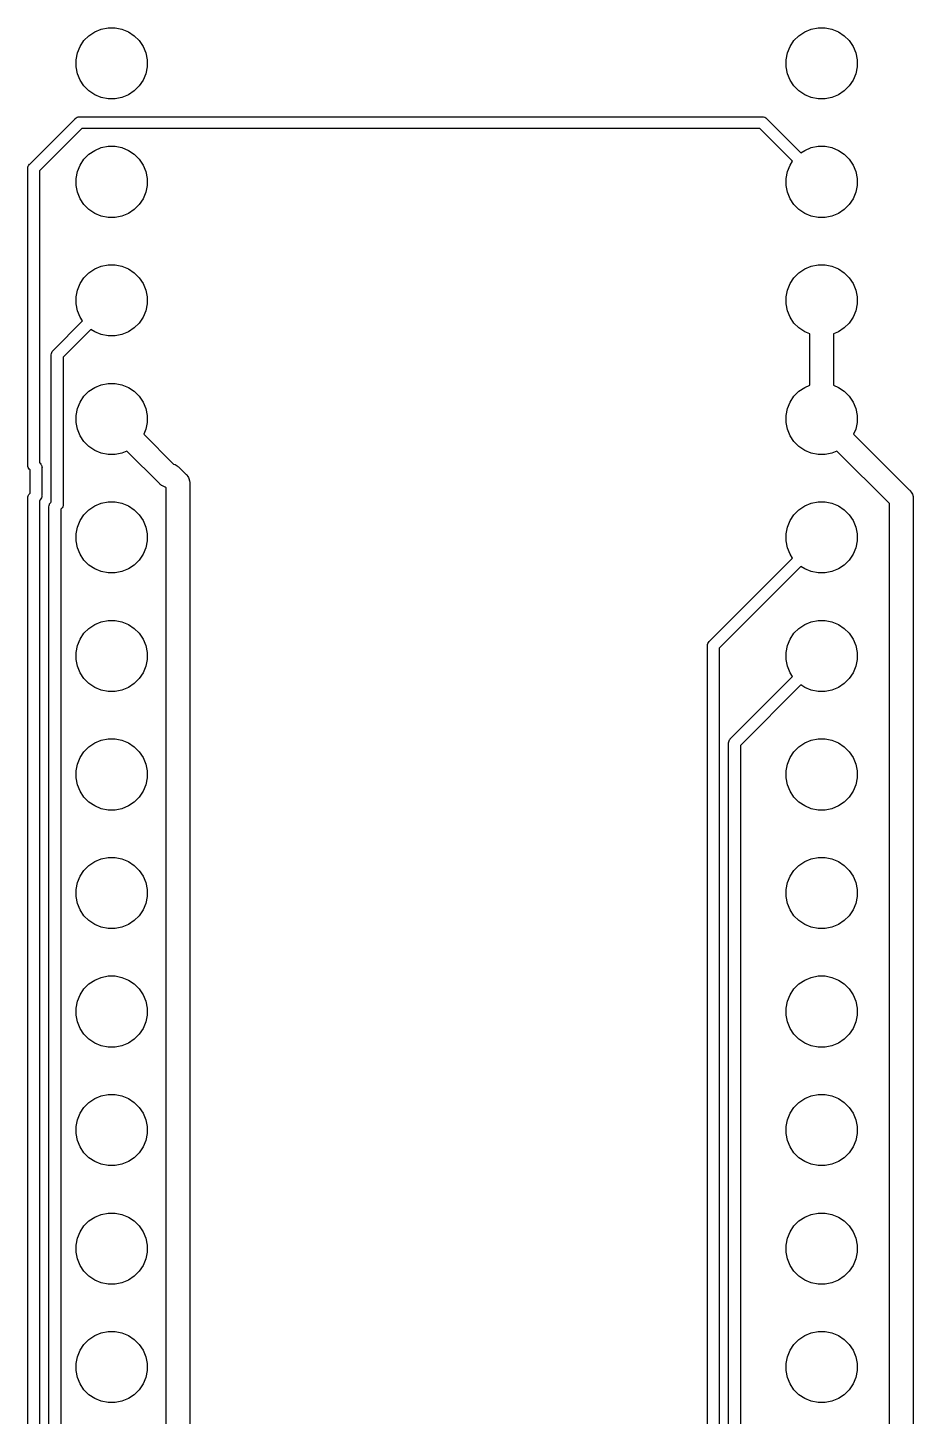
# Model space of a CAD drawing. Extents: x 0.5 to 11.1, y -4 to -0.9.
# Drawn here: x 4.937 to 5.685, y -2.399 to -1.228 of the extents above; entities that cross this region are included whole.
import ezdxf

# ---------------------------------------------------------------- set-up
doc = ezdxf.new("R2010")
doc.units = 0
doc.header["$MEASUREMENT"] = 0
doc.layers.add('BLACK', color=7, linetype='CONTINUOUS')

msp = doc.modelspace()

# ---------------------------------------------------------------- linework, layer by layer
at = {"layer": 'BLACK', "linetype": 'CONTINUOUS'}
for p, q in [((4.99382, -1.23097), (4.99928, -1.22871)), ((4.99928, -1.22871), (5.00507, -1.22756)), ((5.00507, -1.22756), (5.01098, -1.22756)), ((5.01098, -1.22756), (5.01678, -1.22871)), ((5.01678, -1.22871), (5.02224, -1.23097)), ((5.59303, -1.23097), (5.59849, -1.22871)), ((5.59849, -1.22871), (5.60429, -1.22756)), ((5.60429, -1.22756), (5.61019, -1.22756)), ((5.61019, -1.22756), (5.61599, -1.22871)), ((5.61599, -1.22871), (5.62145, -1.23097)), ((4.98144, -1.24335), (4.98473, -1.23844)), ((4.98473, -1.23844), (4.9889, -1.23426)), ((4.9889, -1.23426), (4.99382, -1.23097)), ((5.02224, -1.23097), (5.02715, -1.23426)), ((5.02715, -1.23426), (5.03133, -1.23844)), ((5.03133, -1.23844), (5.03461, -1.24335)), ((5.58065, -1.24335), (5.58394, -1.23844)), ((5.58394, -1.23844), (5.58812, -1.23426)), ((5.58812, -1.23426), (5.59303, -1.23097)), ((5.62145, -1.23097), (5.62636, -1.23426)), ((5.62636, -1.23426), (5.63054, -1.23844)), ((5.63054, -1.23844), (5.63383, -1.24335)), ((4.97803, -1.2546), (4.97918, -1.24881)), ((4.97918, -1.24881), (4.98144, -1.24335)), ((5.03461, -1.24335), (5.03687, -1.24881)), ((5.03687, -1.24881), (5.03803, -1.2546)), ((5.57724, -1.2546), (5.57839, -1.24881)), ((5.57839, -1.24881), (5.58065, -1.24335)), ((5.63383, -1.24335), (5.63609, -1.24881)), ((5.63609, -1.24881), (5.63724, -1.2546)), ((4.97803, -1.26051), (4.97803, -1.2546)), ((4.97918, -1.26631), (4.97803, -1.26051)), ((5.03803, -1.26051), (5.03687, -1.26631)), ((5.03803, -1.2546), (5.03803, -1.26051)), ((5.57724, -1.26051), (5.57724, -1.2546)), ((5.57839, -1.26631), (5.57724, -1.26051)), ((5.63724, -1.26051), (5.63609, -1.26631)), ((5.63724, -1.2546), (5.63724, -1.26051)), ((4.98144, -1.27177), (4.97918, -1.26631)), ((4.98473, -1.27668), (4.98144, -1.27177)), ((4.9889, -1.28086), (4.98473, -1.27668)), ((5.03133, -1.27668), (5.02715, -1.28086)), ((5.03461, -1.27177), (5.03133, -1.27668)), ((5.03687, -1.26631), (5.03461, -1.27177)), ((5.58065, -1.27177), (5.57839, -1.26631)), ((5.58394, -1.27668), (5.58065, -1.27177)), ((5.58812, -1.28086), (5.58394, -1.27668)), ((5.63054, -1.27668), (5.62636, -1.28086)), ((5.63383, -1.27177), (5.63054, -1.27668)), ((5.63609, -1.26631), (5.63383, -1.27177)), ((4.99382, -1.28414), (4.9889, -1.28086)), ((4.99928, -1.28641), (4.99382, -1.28414)), ((5.00507, -1.28756), (4.99928, -1.28641)), ((5.01098, -1.28756), (5.00507, -1.28756)), ((5.01678, -1.28641), (5.01098, -1.28756)), ((5.02224, -1.28414), (5.01678, -1.28641)), ((5.02715, -1.28086), (5.02224, -1.28414)), ((5.59303, -1.28414), (5.58812, -1.28086)), ((5.59849, -1.28641), (5.59303, -1.28414)), ((5.60429, -1.28756), (5.59849, -1.28641)), ((5.61019, -1.28756), (5.60429, -1.28756)), ((5.61599, -1.28641), (5.61019, -1.28756)), ((5.62145, -1.28414), (5.61599, -1.28641)), ((5.62636, -1.28086), (5.62145, -1.28414)), ((4.93894, -1.34251), (4.97718, -1.30428)), ((4.97718, -1.30428), (4.97733, -1.30409)), ((4.97733, -1.30409), (4.97809, -1.30346)), ((4.97809, -1.30346), (4.97896, -1.303)), ((4.97896, -1.303), (4.97991, -1.30271)), ((4.97991, -1.30271), (4.98064, -1.30264)), ((4.98064, -1.30264), (4.98089, -1.30261)), ((4.98064, -1.30264), (4.98064, -1.30264)), ((4.98089, -1.30261), (4.98113, -1.30264)), ((4.98113, -1.30264), (5.55707, -1.30264)), ((5.55707, -1.30264), (5.55732, -1.30261)), ((5.55732, -1.30261), (5.55756, -1.30264)), ((5.55756, -1.30264), (5.5583, -1.30271)), ((5.5583, -1.30271), (5.55924, -1.303)), ((5.55924, -1.303), (5.56011, -1.30346)), ((5.56011, -1.30346), (5.56087, -1.30409)), ((5.56087, -1.30409), (5.56103, -1.30428)), ((5.56103, -1.30428), (5.58985, -1.3331)), ((4.98296, -1.31264), (4.9473, -1.34829)), ((5.55525, -1.31264), (4.98296, -1.31264)), ((5.58278, -1.34017), (5.55525, -1.31264)), ((4.98473, -1.33844), (4.9889, -1.33426)), ((4.9889, -1.33426), (4.99382, -1.33097)), ((4.99382, -1.33097), (4.99928, -1.32871)), ((4.99928, -1.32871), (5.00507, -1.32756)), ((5.00507, -1.32756), (5.01098, -1.32756)), ((5.01098, -1.32756), (5.01678, -1.32871)), ((5.01678, -1.32871), (5.02224, -1.33097)), ((5.02224, -1.33097), (5.02715, -1.33426)), ((5.02715, -1.33426), (5.03133, -1.33844)), ((5.58985, -1.3331), (5.59303, -1.33097)), ((5.59303, -1.33097), (5.59849, -1.32871)), ((5.59849, -1.32871), (5.60429, -1.32756)), ((5.60429, -1.32756), (5.61019, -1.32756)), ((5.61019, -1.32756), (5.61599, -1.32871)), ((5.61599, -1.32871), (5.62145, -1.33097)), ((5.62145, -1.33097), (5.62636, -1.33426)), ((5.62636, -1.33426), (5.63054, -1.33844)), ((4.93728, -1.34622), (4.93738, -1.34524)), ((4.9373, -1.34647), (4.93728, -1.34622)), ((4.9373, -1.59637), (4.9373, -1.34647)), ((4.93738, -1.34524), (4.93766, -1.3443)), ((4.93766, -1.3443), (4.93799, -1.34368)), ((4.93799, -1.34368), (4.93813, -1.34343)), ((4.93813, -1.34343), (4.93875, -1.34267)), ((4.93875, -1.34267), (4.93894, -1.34251)), ((4.97918, -1.34881), (4.98144, -1.34335)), ((4.98144, -1.34335), (4.98473, -1.33844)), ((5.03133, -1.33844), (5.03461, -1.34335)), ((5.03461, -1.34335), (5.03687, -1.34881)), ((5.57839, -1.34881), (5.58065, -1.34335)), ((5.58065, -1.34335), (5.58278, -1.34017)), ((5.63054, -1.33844), (5.63383, -1.34335)), ((5.63383, -1.34335), (5.63609, -1.34881)), ((4.9473, -1.34829), (4.9473, -1.59454)), ((4.97803, -1.3546), (4.97918, -1.34881)), ((4.97803, -1.36051), (4.97803, -1.3546)), ((5.03687, -1.34881), (5.03803, -1.3546)), ((5.03803, -1.3546), (5.03803, -1.36051)), ((5.57724, -1.3546), (5.57839, -1.34881)), ((5.57724, -1.36051), (5.57724, -1.3546)), ((5.63609, -1.34881), (5.63724, -1.3546)), ((5.63724, -1.3546), (5.63724, -1.36051)), ((4.97918, -1.36631), (4.97803, -1.36051)), ((4.98144, -1.37177), (4.97918, -1.36631)), ((5.03687, -1.36631), (5.03461, -1.37177)), ((5.03803, -1.36051), (5.03687, -1.36631)), ((5.57839, -1.36631), (5.57724, -1.36051)), ((5.58065, -1.37177), (5.57839, -1.36631)), ((5.63609, -1.36631), (5.63383, -1.37177)), ((5.63724, -1.36051), (5.63609, -1.36631)), ((4.98473, -1.37668), (4.98144, -1.37177)), ((4.9889, -1.38086), (4.98473, -1.37668)), ((4.99382, -1.38414), (4.9889, -1.38086)), ((5.02715, -1.38086), (5.02224, -1.38414)), ((5.03133, -1.37668), (5.02715, -1.38086)), ((5.03461, -1.37177), (5.03133, -1.37668)), ((5.58394, -1.37668), (5.58065, -1.37177)), ((5.58812, -1.38086), (5.58394, -1.37668)), ((5.59303, -1.38414), (5.58812, -1.38086)), ((5.62636, -1.38086), (5.62145, -1.38414)), ((5.63054, -1.37668), (5.62636, -1.38086)), ((5.63383, -1.37177), (5.63054, -1.37668)), ((4.99928, -1.38641), (4.99382, -1.38414)), ((5.00507, -1.38756), (4.99928, -1.38641)), ((5.01098, -1.38756), (5.00507, -1.38756)), ((5.01678, -1.38641), (5.01098, -1.38756)), ((5.02224, -1.38414), (5.01678, -1.38641)), ((5.59849, -1.38641), (5.59303, -1.38414)), ((5.60429, -1.38756), (5.59849, -1.38641)), ((5.61019, -1.38756), (5.60429, -1.38756)), ((5.61599, -1.38641), (5.61019, -1.38756)), ((5.62145, -1.38414), (5.61599, -1.38641)), ((4.99382, -1.43097), (4.99928, -1.42871)), ((4.99928, -1.42871), (5.00507, -1.42756)), ((5.00507, -1.42756), (5.01098, -1.42756)), ((5.01098, -1.42756), (5.01678, -1.42871)), ((5.01678, -1.42871), (5.02224, -1.43097)), ((5.59303, -1.43097), (5.59849, -1.42871)), ((5.59849, -1.42871), (5.60429, -1.42756)), ((5.60429, -1.42756), (5.61019, -1.42756)), ((5.61019, -1.42756), (5.61599, -1.42871)), ((5.61599, -1.42871), (5.62145, -1.43097)), ((4.98144, -1.44335), (4.98473, -1.43844)), ((4.98473, -1.43844), (4.9889, -1.43426)), ((4.9889, -1.43426), (4.99382, -1.43097)), ((5.02224, -1.43097), (5.02715, -1.43426)), ((5.02715, -1.43426), (5.03133, -1.43844)), ((5.03133, -1.43844), (5.03461, -1.44335)), ((5.58065, -1.44335), (5.58394, -1.43844)), ((5.58394, -1.43844), (5.58812, -1.43426)), ((5.58812, -1.43426), (5.59303, -1.43097)), ((5.62145, -1.43097), (5.62636, -1.43426)), ((5.62636, -1.43426), (5.63054, -1.43844)), ((5.63054, -1.43844), (5.63383, -1.44335)), ((4.97803, -1.4546), (4.97918, -1.44881)), ((4.97918, -1.44881), (4.98144, -1.44335)), ((5.03461, -1.44335), (5.03687, -1.44881)), ((5.03687, -1.44881), (5.03803, -1.4546)), ((5.57724, -1.4546), (5.57839, -1.44881)), ((5.57839, -1.44881), (5.58065, -1.44335)), ((5.63383, -1.44335), (5.63609, -1.44881)), ((5.63609, -1.44881), (5.63724, -1.4546)), ((4.97803, -1.46051), (4.97803, -1.4546)), ((4.97918, -1.46631), (4.97803, -1.46051)), ((5.03803, -1.46051), (5.03687, -1.46631)), ((5.03803, -1.4546), (5.03803, -1.46051)), ((5.57724, -1.46051), (5.57724, -1.4546)), ((5.57839, -1.46631), (5.57724, -1.46051)), ((5.63724, -1.46051), (5.63609, -1.46631)), ((5.63724, -1.4546), (5.63724, -1.46051)), ((4.95878, -1.49973), (4.98357, -1.47495)), ((4.98144, -1.47177), (4.97918, -1.46631)), ((4.98357, -1.47495), (4.98144, -1.47177)), ((5.03461, -1.47177), (5.03133, -1.47668)), ((5.03687, -1.46631), (5.03461, -1.47177)), ((5.58065, -1.47177), (5.57839, -1.46631)), ((5.58394, -1.47668), (5.58065, -1.47177)), ((5.63383, -1.47177), (5.63054, -1.47668)), ((5.63609, -1.46631), (5.63383, -1.47177)), ((4.99064, -1.48202), (4.96715, -1.50551)), ((4.99382, -1.48414), (4.99064, -1.48202)), ((4.99928, -1.48641), (4.99382, -1.48414)), ((5.00507, -1.48756), (4.99928, -1.48641)), ((5.01098, -1.48756), (5.00507, -1.48756)), ((5.01678, -1.48641), (5.01098, -1.48756)), ((5.02224, -1.48414), (5.01678, -1.48641)), ((5.02715, -1.48086), (5.02224, -1.48414)), ((5.03133, -1.47668), (5.02715, -1.48086)), ((5.58812, -1.48086), (5.58394, -1.47668)), ((5.59303, -1.48414), (5.58812, -1.48086)), ((5.59724, -1.48589), (5.59303, -1.48414)), ((5.59724, -1.52923), (5.59724, -1.48589)), ((5.62145, -1.48414), (5.61724, -1.48589)), ((5.61724, -1.48589), (5.61724, -1.52923)), ((5.62636, -1.48086), (5.62145, -1.48414)), ((5.63054, -1.47668), (5.62636, -1.48086)), ((4.95712, -1.50344), (4.95722, -1.50246)), ((4.95715, -1.50369), (4.95712, -1.50344)), ((4.95715, -1.62761), (4.95715, -1.50369)), ((4.95722, -1.50246), (4.9575, -1.50152)), ((4.9575, -1.50152), (4.95797, -1.50065)), ((4.9575, -1.50152), (4.9575, -1.50152)), ((4.95797, -1.50065), (4.95859, -1.49989)), ((4.95859, -1.49989), (4.95878, -1.49973)), ((4.96715, -1.50551), (4.96715, -1.62944)), ((4.98473, -1.53844), (4.9889, -1.53426)), ((4.9889, -1.53426), (4.99382, -1.53097)), ((4.99382, -1.53097), (4.99928, -1.52871)), ((4.99928, -1.52871), (5.00507, -1.52756)), ((5.00507, -1.52756), (5.01098, -1.52756)), ((5.01098, -1.52756), (5.01678, -1.52871)), ((5.01678, -1.52871), (5.02224, -1.53097)), ((5.02224, -1.53097), (5.02715, -1.53426)), ((5.02715, -1.53426), (5.03133, -1.53844)), ((5.58394, -1.53844), (5.58812, -1.53426)), ((5.58812, -1.53426), (5.59303, -1.53097)), ((5.59303, -1.53097), (5.59724, -1.52923)), ((5.61724, -1.52923), (5.62145, -1.53097)), ((5.62145, -1.53097), (5.62636, -1.53426)), ((5.62636, -1.53426), (5.63054, -1.53844)), ((4.97918, -1.54881), (4.98144, -1.54335)), ((4.98144, -1.54335), (4.98473, -1.53844)), ((5.03133, -1.53844), (5.03461, -1.54335)), ((5.03461, -1.54335), (5.03687, -1.54881)), ((5.57839, -1.54881), (5.58065, -1.54335)), ((5.58065, -1.54335), (5.58394, -1.53844)), ((5.63054, -1.53844), (5.63383, -1.54335)), ((5.63383, -1.54335), (5.63609, -1.54881)), ((4.97803, -1.5546), (4.97918, -1.54881)), ((4.97803, -1.56051), (4.97803, -1.5546)), ((5.03687, -1.54881), (5.03803, -1.5546)), ((5.03803, -1.5546), (5.03803, -1.56051)), ((5.57724, -1.5546), (5.57839, -1.54881)), ((5.57724, -1.56051), (5.57724, -1.5546)), ((5.63609, -1.54881), (5.63724, -1.5546)), ((5.63724, -1.5546), (5.63724, -1.56051)), ((4.97918, -1.56631), (4.97803, -1.56051)), ((4.98144, -1.57177), (4.97918, -1.56631)), ((5.03687, -1.56631), (5.03513, -1.57052)), ((5.03803, -1.56051), (5.03687, -1.56631)), ((5.57839, -1.56631), (5.57724, -1.56051)), ((5.58065, -1.57177), (5.57839, -1.56631)), ((5.63609, -1.56631), (5.63434, -1.57052)), ((5.63724, -1.56051), (5.63609, -1.56631)), ((4.98473, -1.57668), (4.98144, -1.57177)), ((4.9889, -1.58086), (4.98473, -1.57668)), ((4.99382, -1.58414), (4.9889, -1.58086)), ((5.03513, -1.57052), (5.06037, -1.59576)), ((5.58394, -1.57668), (5.58065, -1.57177)), ((5.58812, -1.58086), (5.58394, -1.57668)), ((5.59303, -1.58414), (5.58812, -1.58086)), ((5.63434, -1.57052), (5.68131, -1.61749)), ((4.99928, -1.58641), (4.99382, -1.58414)), ((5.00507, -1.58756), (4.99928, -1.58641)), ((5.01098, -1.58756), (5.00507, -1.58756)), ((5.01678, -1.58641), (5.01098, -1.58756)), ((5.02099, -1.58466), (5.01678, -1.58641)), ((5.04848, -1.61216), (5.02099, -1.58466)), ((5.59849, -1.58641), (5.59303, -1.58414)), ((5.60429, -1.58756), (5.59849, -1.58641)), ((5.61019, -1.58756), (5.60429, -1.58756)), ((5.61599, -1.58641), (5.61019, -1.58756)), ((5.6202, -1.58466), (5.61599, -1.58641)), ((5.66459, -1.62905), (5.6202, -1.58466)), ((4.93728, -1.59662), (4.9373, -1.59637)), ((4.93738, -1.5976), (4.93728, -1.59662)), ((4.93766, -1.59854), (4.93738, -1.5976)), ((4.93813, -1.59941), (4.93766, -1.59854)), ((4.93875, -1.60017), (4.93813, -1.59941)), ((4.93813, -1.59941), (4.93813, -1.59941)), ((4.93894, -1.60032), (4.93875, -1.60017)), ((4.93927, -1.60066), (4.93894, -1.60032)), ((4.93927, -1.62021), (4.93927, -1.60066)), ((4.9473, -1.59454), (4.94763, -1.59487)), ((4.94763, -1.59487), (4.94782, -1.59503)), ((4.94782, -1.59503), (4.94845, -1.59579)), ((4.94845, -1.59579), (4.94869, -1.59624)), ((4.94869, -1.59624), (4.94891, -1.59666)), ((4.94891, -1.59666), (4.9492, -1.5976)), ((4.9492, -1.5976), (4.9493, -1.59858)), ((4.9493, -1.59858), (4.94927, -1.59883)), ((4.94927, -1.59883), (4.94927, -1.62204)), ((5.06037, -1.59576), (5.06166, -1.59615)), ((5.06166, -1.59615), (5.0634, -1.59708)), ((5.0634, -1.59708), (5.06403, -1.5976)), ((5.06403, -1.5976), (5.06454, -1.59801)), ((5.06454, -1.59801), (5.06454, -1.59802)), ((5.06454, -1.59802), (5.06492, -1.59833)), ((5.06492, -1.59833), (5.06523, -1.59871)), ((5.06523, -1.59871), (5.0708, -1.60427)), ((5.0708, -1.60427), (5.07118, -1.60459)), ((5.07118, -1.60459), (5.07149, -1.60497)), ((5.0488, -1.61254), (5.04848, -1.61216)), ((5.04918, -1.61285), (5.0488, -1.61254)), ((5.05015, -1.61365), (5.04918, -1.61285)), ((5.04918, -1.61285), (5.04918, -1.61285)), ((5.05032, -1.61379), (5.05015, -1.61365)), ((5.05206, -1.61472), (5.05032, -1.61379)), ((5.05335, -1.61511), (5.05206, -1.61472)), ((5.05407, -1.61583), (5.05335, -1.61511)), ((5.05407, -2.66632), (5.05407, -1.61583)), ((5.07149, -1.60497), (5.07243, -1.60611)), ((5.07243, -1.60611), (5.0729, -1.60699)), ((5.0729, -1.60699), (5.07336, -1.60785)), ((5.07336, -1.60785), (5.07393, -1.60973)), ((5.07393, -1.60973), (5.07407, -1.6112)), ((5.07407, -1.6112), (5.07407, -1.6112)), ((5.07407, -1.6112), (5.07412, -1.61169)), ((5.07412, -1.61169), (5.07407, -1.61218)), ((5.07407, -1.61218), (5.07407, -2.66267)), ((4.93728, -1.62425), (4.93738, -1.62327)), ((4.9373, -1.6245), (4.93728, -1.62425)), ((4.9373, -2.96712), (4.9373, -1.6245)), ((4.93738, -1.62327), (4.93766, -1.62233)), ((4.93766, -1.62233), (4.93795, -1.62179)), ((4.93795, -1.62179), (4.93813, -1.62146)), ((4.93813, -1.62146), (4.93875, -1.6207)), ((4.93875, -1.6207), (4.93894, -1.62054)), ((4.93894, -1.62054), (4.93927, -1.62021)), ((4.94763, -1.62599), (4.9473, -1.62632)), ((4.9473, -1.62632), (4.9473, -2.96529)), ((4.94782, -1.62583), (4.94763, -1.62599)), ((4.94845, -1.62507), (4.94782, -1.62583)), ((4.94891, -1.6242), (4.94845, -1.62507)), ((4.9492, -1.62326), (4.94891, -1.6242)), ((4.94927, -1.62253), (4.9492, -1.62326)), ((4.94927, -1.62204), (4.9493, -1.62228)), ((4.9493, -1.62228), (4.94927, -1.62253)), ((4.956, -1.62886), (4.95663, -1.6281)), ((4.95663, -1.6281), (4.95682, -1.62795)), ((4.95682, -1.62795), (4.95715, -1.62761)), ((4.99928, -1.62871), (5.00507, -1.62756)), ((5.00507, -1.62756), (5.01098, -1.62756)), ((5.01098, -1.62756), (5.01678, -1.62871)), ((5.59849, -1.62871), (5.60429, -1.62756)), ((5.60429, -1.62756), (5.61019, -1.62756)), ((5.61019, -1.62756), (5.61599, -1.62871)), ((5.68131, -1.61749), (5.68169, -1.6178)), ((5.68169, -1.6178), (5.682, -1.61818)), ((5.682, -1.61818), (5.682, -1.61818)), ((5.682, -1.61818), (5.6829, -1.61928)), ((5.6829, -1.61928), (5.68294, -1.61932)), ((5.68294, -1.61932), (5.68387, -1.62106)), ((5.68387, -1.62106), (5.68444, -1.62295)), ((5.68444, -1.62295), (5.68459, -1.62441)), ((5.68459, -1.62441), (5.68459, -1.62442)), ((5.68459, -1.62442), (5.68463, -1.62491)), ((5.68463, -1.62491), (5.68459, -1.6254)), ((5.68459, -1.6254), (5.68459, -2.46293)), ((4.95515, -1.63165), (4.95525, -1.63067)), ((4.95518, -1.6319), (4.95515, -1.63165)), ((4.95518, -2.95971), (4.95518, -1.6319)), ((4.95525, -1.63067), (4.95554, -1.62973)), ((4.95554, -1.62973), (4.95576, -1.62931)), ((4.95576, -1.62931), (4.956, -1.62886)), ((4.96551, -1.6334), (4.96518, -1.63373)), ((4.96518, -1.63373), (4.96518, -2.95789)), ((4.9657, -1.63324), (4.96551, -1.6334)), ((4.96632, -1.63248), (4.9657, -1.63324)), ((4.96679, -1.63161), (4.96632, -1.63248)), ((4.96707, -1.63067), (4.96679, -1.63161)), ((4.96715, -1.62993), (4.96707, -1.63067)), ((4.96715, -1.62944), (4.96717, -1.62969)), ((4.96717, -1.62969), (4.96715, -1.62993)), ((4.96715, -1.62993), (4.96715, -1.62993)), ((4.98144, -1.64335), (4.98473, -1.63844)), ((4.98473, -1.63844), (4.9889, -1.63426)), ((4.9889, -1.63426), (4.99382, -1.63097)), ((4.99382, -1.63097), (4.99928, -1.62871)), ((5.01678, -1.62871), (5.02224, -1.63097)), ((5.02224, -1.63097), (5.02715, -1.63426)), ((5.02715, -1.63426), (5.03133, -1.63844)), ((5.03133, -1.63844), (5.03461, -1.64335)), ((5.58065, -1.64335), (5.58394, -1.63844)), ((5.58394, -1.63844), (5.58812, -1.63426)), ((5.58812, -1.63426), (5.59303, -1.63097)), ((5.59303, -1.63097), (5.59849, -1.62871)), ((5.61599, -1.62871), (5.62145, -1.63097)), ((5.62145, -1.63097), (5.62636, -1.63426)), ((5.62636, -1.63426), (5.63054, -1.63844)), ((5.63054, -1.63844), (5.63383, -1.64335)), ((5.66459, -2.45343), (5.66459, -1.62905)), ((4.97803, -1.6546), (4.97918, -1.64881)), ((4.97918, -1.64881), (4.98144, -1.64335)), ((5.03461, -1.64335), (5.03687, -1.64881)), ((5.03687, -1.64881), (5.03803, -1.6546)), ((5.57724, -1.6546), (5.57839, -1.64881)), ((5.57839, -1.64881), (5.58065, -1.64335)), ((5.63383, -1.64335), (5.63609, -1.64881)), ((5.63609, -1.64881), (5.63724, -1.6546)), ((4.97803, -1.66051), (4.97803, -1.6546)), ((4.97918, -1.66631), (4.97803, -1.66051)), ((5.03803, -1.66051), (5.03687, -1.66631)), ((5.03803, -1.6546), (5.03803, -1.66051)), ((5.57724, -1.66051), (5.57724, -1.6546)), ((5.57839, -1.66631), (5.57724, -1.66051)), ((5.63724, -1.66051), (5.63609, -1.66631)), ((5.63724, -1.6546), (5.63724, -1.66051)), ((4.98144, -1.67177), (4.97918, -1.66631)), ((4.98473, -1.67668), (4.98144, -1.67177)), ((5.03461, -1.67177), (5.03133, -1.67668)), ((5.03687, -1.66631), (5.03461, -1.67177)), ((5.51256, -1.74516), (5.58278, -1.67495)), ((5.58065, -1.67177), (5.57839, -1.66631)), ((5.58278, -1.67495), (5.58065, -1.67177)), ((5.63383, -1.67177), (5.63054, -1.67668)), ((5.63609, -1.66631), (5.63383, -1.67177)), ((4.9889, -1.68086), (4.98473, -1.67668)), ((4.99382, -1.68414), (4.9889, -1.68086)), ((4.99928, -1.68641), (4.99382, -1.68414)), ((5.00507, -1.68756), (4.99928, -1.68641)), ((5.01678, -1.68641), (5.01098, -1.68756)), ((5.02224, -1.68414), (5.01678, -1.68641)), ((5.02715, -1.68086), (5.02224, -1.68414)), ((5.03133, -1.67668), (5.02715, -1.68086)), ((5.58985, -1.68202), (5.52093, -1.75095)), ((5.59303, -1.68414), (5.58985, -1.68202)), ((5.59849, -1.68641), (5.59303, -1.68414)), ((5.60429, -1.68756), (5.59849, -1.68641)), ((5.61599, -1.68641), (5.61019, -1.68756)), ((5.62145, -1.68414), (5.61599, -1.68641)), ((5.62636, -1.68086), (5.62145, -1.68414)), ((5.63054, -1.67668), (5.62636, -1.68086)), ((5.01098, -1.68756), (5.00507, -1.68756)), ((5.61019, -1.68756), (5.60429, -1.68756)), ((4.9889, -1.73426), (4.99382, -1.73097)), ((4.99382, -1.73097), (4.99928, -1.72871)), ((4.99928, -1.72871), (5.00507, -1.72756)), ((5.00507, -1.72756), (5.01098, -1.72756)), ((5.01098, -1.72756), (5.01678, -1.72871)), ((5.01678, -1.72871), (5.02224, -1.73097)), ((5.02224, -1.73097), (5.02715, -1.73426)), ((5.58812, -1.73426), (5.59303, -1.73097)), ((5.59303, -1.73097), (5.59849, -1.72871)), ((5.59849, -1.72871), (5.60429, -1.72756)), ((5.60429, -1.72756), (5.61019, -1.72756)), ((5.61019, -1.72756), (5.61599, -1.72871)), ((5.61599, -1.72871), (5.62145, -1.73097)), ((5.62145, -1.73097), (5.62636, -1.73426)), ((4.97918, -1.74881), (4.98144, -1.74335)), ((4.98144, -1.74335), (4.98473, -1.73844)), ((4.98473, -1.73844), (4.9889, -1.73426)), ((5.02715, -1.73426), (5.03133, -1.73844)), ((5.03133, -1.73844), (5.03461, -1.74335)), ((5.03461, -1.74335), (5.03687, -1.74881)), ((5.51175, -1.74608), (5.51237, -1.74532)), ((5.51237, -1.74532), (5.51256, -1.74516)), ((5.57839, -1.74881), (5.58065, -1.74335)), ((5.58065, -1.74335), (5.58394, -1.73844)), ((5.58394, -1.73844), (5.58812, -1.73426)), ((5.62636, -1.73426), (5.63054, -1.73844)), ((5.63054, -1.73844), (5.63383, -1.74335)), ((5.63383, -1.74335), (5.63609, -1.74881)), ((4.97803, -1.7546), (4.97918, -1.74881)), ((4.97803, -1.76051), (4.97803, -1.7546)), ((5.03687, -1.74881), (5.03803, -1.7546)), ((5.03803, -1.7546), (5.03803, -1.76051)), ((5.5109, -1.74887), (5.511, -1.74789)), ((5.51093, -1.74912), (5.5109, -1.74887)), ((5.51093, -2.46068), (5.51093, -1.74912)), ((5.511, -1.74789), (5.51128, -1.74695)), ((5.51128, -1.74695), (5.51175, -1.74608)), ((5.51128, -1.74695), (5.51128, -1.74695)), ((5.52093, -1.75095), (5.52093, -2.46251)), ((5.57724, -1.7546), (5.57839, -1.74881)), ((5.57724, -1.76051), (5.57724, -1.7546)), ((5.63609, -1.74881), (5.63724, -1.7546)), ((5.63724, -1.7546), (5.63724, -1.76051)), ((4.97918, -1.76631), (4.97803, -1.76051)), ((4.98144, -1.77177), (4.97918, -1.76631)), ((5.03687, -1.76631), (5.03461, -1.77177)), ((5.03803, -1.76051), (5.03687, -1.76631)), ((5.57839, -1.76631), (5.57724, -1.76051)), ((5.58065, -1.77177), (5.57839, -1.76631)), ((5.63609, -1.76631), (5.63383, -1.77177)), ((5.63724, -1.76051), (5.63609, -1.76631)), ((4.98473, -1.77668), (4.98144, -1.77177)), ((4.9889, -1.78086), (4.98473, -1.77668)), ((5.03133, -1.77668), (5.02715, -1.78086)), ((5.03461, -1.77177), (5.03133, -1.77668)), ((5.53044, -1.82729), (5.58278, -1.77495)), ((5.58278, -1.77495), (5.58065, -1.77177)), ((5.63054, -1.77668), (5.62636, -1.78086)), ((5.63383, -1.77177), (5.63054, -1.77668)), ((4.99382, -1.78414), (4.9889, -1.78086)), ((4.99928, -1.78641), (4.99382, -1.78414)), ((5.00507, -1.78756), (4.99928, -1.78641)), ((5.01098, -1.78756), (5.00507, -1.78756)), ((5.01678, -1.78641), (5.01098, -1.78756)), ((5.02224, -1.78414), (5.01678, -1.78641)), ((5.02715, -1.78086), (5.02224, -1.78414)), ((5.58985, -1.78202), (5.5388, -1.83307)), ((5.59303, -1.78414), (5.58985, -1.78202)), ((5.59849, -1.78641), (5.59303, -1.78414)), ((5.60429, -1.78756), (5.59849, -1.78641)), ((5.61019, -1.78756), (5.60429, -1.78756)), ((5.61599, -1.78641), (5.61019, -1.78756)), ((5.62145, -1.78414), (5.61599, -1.78641)), ((5.62636, -1.78086), (5.62145, -1.78414)), ((5.53009, -1.82764), (5.53025, -1.82745)), ((5.53025, -1.82745), (5.53044, -1.82729)), ((4.98144, -1.84335), (4.98473, -1.83844)), ((4.98473, -1.83844), (4.9889, -1.83426)), ((4.9889, -1.83426), (4.99382, -1.83097)), ((4.99382, -1.83097), (4.99928, -1.82871)), ((4.99928, -1.82871), (5.00507, -1.82756)), ((5.00507, -1.82756), (5.01098, -1.82756)), ((5.01098, -1.82756), (5.01678, -1.82871)), ((5.01678, -1.82871), (5.02224, -1.83097)), ((5.02224, -1.83097), (5.02715, -1.83426)), ((5.02715, -1.83426), (5.03133, -1.83844)), ((5.03133, -1.83844), (5.03461, -1.84335)), ((5.52878, -1.831), (5.52887, -1.83002)), ((5.5288, -1.83125), (5.52878, -1.831)), ((5.5288, -2.46809), (5.5288, -1.83125)), ((5.52887, -1.83002), (5.52916, -1.82908)), ((5.52916, -1.82908), (5.52962, -1.82821)), ((5.52962, -1.82821), (5.53009, -1.82764)), ((5.5388, -1.83307), (5.5388, -2.46991)), ((5.58065, -1.84335), (5.58394, -1.83844)), ((5.58394, -1.83844), (5.58812, -1.83426)), ((5.58812, -1.83426), (5.59303, -1.83097)), ((5.59303, -1.83097), (5.59849, -1.82871)), ((5.59849, -1.82871), (5.60429, -1.82756)), ((5.60429, -1.82756), (5.61019, -1.82756)), ((5.61019, -1.82756), (5.61599, -1.82871)), ((5.61599, -1.82871), (5.62145, -1.83097)), ((5.62145, -1.83097), (5.62636, -1.83426)), ((5.62636, -1.83426), (5.63054, -1.83844)), ((5.63054, -1.83844), (5.63383, -1.84335)), ((4.97803, -1.8546), (4.97918, -1.84881)), ((4.97918, -1.84881), (4.98144, -1.84335)), ((5.03461, -1.84335), (5.03687, -1.84881)), ((5.03687, -1.84881), (5.03803, -1.8546)), ((5.57724, -1.8546), (5.57839, -1.84881)), ((5.57839, -1.84881), (5.58065, -1.84335)), ((5.63383, -1.84335), (5.63609, -1.84881)), ((5.63609, -1.84881), (5.63724, -1.8546)), ((4.97803, -1.86051), (4.97803, -1.8546)), ((4.97918, -1.86631), (4.97803, -1.86051)), ((5.03803, -1.86051), (5.03687, -1.86631)), ((5.03803, -1.8546), (5.03803, -1.86051)), ((5.57724, -1.86051), (5.57724, -1.8546)), ((5.57839, -1.86631), (5.57724, -1.86051)), ((5.63724, -1.86051), (5.63609, -1.86631)), ((5.63724, -1.8546), (5.63724, -1.86051)), ((4.98144, -1.87177), (4.97918, -1.86631)), ((4.98473, -1.87668), (4.98144, -1.87177)), ((5.03461, -1.87177), (5.03133, -1.87668)), ((5.03687, -1.86631), (5.03461, -1.87177)), ((5.58065, -1.87177), (5.57839, -1.86631)), ((5.58394, -1.87668), (5.58065, -1.87177)), ((5.63383, -1.87177), (5.63054, -1.87668)), ((5.63609, -1.86631), (5.63383, -1.87177)), ((4.9889, -1.88086), (4.98473, -1.87668)), ((4.99382, -1.88414), (4.9889, -1.88086)), ((4.99928, -1.88641), (4.99382, -1.88414)), ((5.02224, -1.88414), (5.01678, -1.88641)), ((5.02715, -1.88086), (5.02224, -1.88414)), ((5.03133, -1.87668), (5.02715, -1.88086)), ((5.58812, -1.88086), (5.58394, -1.87668)), ((5.59303, -1.88414), (5.58812, -1.88086)), ((5.59849, -1.88641), (5.59303, -1.88414)), ((5.62145, -1.88414), (5.61599, -1.88641)), ((5.62636, -1.88086), (5.62145, -1.88414)), ((5.63054, -1.87668), (5.62636, -1.88086)), ((5.00507, -1.88756), (4.99928, -1.88641)), ((5.01098, -1.88756), (5.00507, -1.88756)), ((5.01678, -1.88641), (5.01098, -1.88756)), ((5.60429, -1.88756), (5.59849, -1.88641)), ((5.61019, -1.88756), (5.60429, -1.88756)), ((5.61599, -1.88641), (5.61019, -1.88756)), ((4.9889, -1.93426), (4.99382, -1.93097)), ((4.99382, -1.93097), (4.99928, -1.92871)), ((4.99928, -1.92871), (5.00507, -1.92756)), ((5.00507, -1.92756), (5.01098, -1.92756)), ((5.01098, -1.92756), (5.01678, -1.92871)), ((5.01678, -1.92871), (5.02224, -1.93097)), ((5.02224, -1.93097), (5.02715, -1.93426)), ((5.58812, -1.93426), (5.59303, -1.93097)), ((5.59303, -1.93097), (5.59849, -1.92871)), ((5.59849, -1.92871), (5.60429, -1.92756)), ((5.60429, -1.92756), (5.61019, -1.92756)), ((5.61019, -1.92756), (5.61599, -1.92871)), ((5.61599, -1.92871), (5.62145, -1.93097)), ((5.62145, -1.93097), (5.62636, -1.93426)), ((4.97918, -1.94881), (4.98144, -1.94335)), ((4.98144, -1.94335), (4.98473, -1.93844)), ((4.98473, -1.93844), (4.9889, -1.93426)), ((5.02715, -1.93426), (5.03133, -1.93844)), ((5.03133, -1.93844), (5.03461, -1.94335)), ((5.03461, -1.94335), (5.03687, -1.94881)), ((5.57839, -1.94881), (5.58065, -1.94335)), ((5.58065, -1.94335), (5.58394, -1.93844)), ((5.58394, -1.93844), (5.58812, -1.93426)), ((5.62636, -1.93426), (5.63054, -1.93844)), ((5.63054, -1.93844), (5.63383, -1.94335)), ((5.63383, -1.94335), (5.63609, -1.94881)), ((4.97803, -1.9546), (4.97918, -1.94881)), ((4.97803, -1.96051), (4.97803, -1.9546)), ((5.03687, -1.94881), (5.03803, -1.9546)), ((5.03803, -1.9546), (5.03803, -1.96051)), ((5.57724, -1.9546), (5.57839, -1.94881)), ((5.57724, -1.96051), (5.57724, -1.9546)), ((5.63609, -1.94881), (5.63724, -1.9546)), ((5.63724, -1.9546), (5.63724, -1.96051)), ((4.97918, -1.96631), (4.97803, -1.96051)), ((4.98144, -1.97177), (4.97918, -1.96631)), ((5.03687, -1.96631), (5.03461, -1.97177)), ((5.03803, -1.96051), (5.03687, -1.96631)), ((5.57839, -1.96631), (5.57724, -1.96051)), ((5.58065, -1.97177), (5.57839, -1.96631)), ((5.63609, -1.96631), (5.63383, -1.97177)), ((5.63724, -1.96051), (5.63609, -1.96631)), ((4.98473, -1.97668), (4.98144, -1.97177)), ((4.9889, -1.98086), (4.98473, -1.97668)), ((5.03133, -1.97668), (5.02715, -1.98086)), ((5.03461, -1.97177), (5.03133, -1.97668)), ((5.58394, -1.97668), (5.58065, -1.97177)), ((5.58812, -1.98086), (5.58394, -1.97668)), ((5.63054, -1.97668), (5.62636, -1.98086)), ((5.63383, -1.97177), (5.63054, -1.97668)), ((4.99382, -1.98414), (4.9889, -1.98086)), ((4.99928, -1.98641), (4.99382, -1.98414)), ((5.00507, -1.98756), (4.99928, -1.98641)), ((5.01098, -1.98756), (5.00507, -1.98756)), ((5.01678, -1.98641), (5.01098, -1.98756)), ((5.02224, -1.98414), (5.01678, -1.98641)), ((5.02715, -1.98086), (5.02224, -1.98414)), ((5.59303, -1.98414), (5.58812, -1.98086)), ((5.59849, -1.98641), (5.59303, -1.98414)), ((5.60429, -1.98756), (5.59849, -1.98641)), ((5.61019, -1.98756), (5.60429, -1.98756)), ((5.61599, -1.98641), (5.61019, -1.98756)), ((5.62145, -1.98414), (5.61599, -1.98641)), ((5.62636, -1.98086), (5.62145, -1.98414)), ((4.98473, -2.03844), (4.9889, -2.03426)), ((4.9889, -2.03426), (4.99382, -2.03097)), ((4.99382, -2.03097), (4.99928, -2.02871)), ((4.99928, -2.02871), (5.00507, -2.02756)), ((5.00507, -2.02756), (5.01098, -2.02756)), ((5.01098, -2.02756), (5.01678, -2.02871)), ((5.01678, -2.02871), (5.02224, -2.03097)), ((5.02224, -2.03097), (5.02715, -2.03426)), ((5.02715, -2.03426), (5.03133, -2.03844)), ((5.58394, -2.03844), (5.58812, -2.03426)), ((5.58812, -2.03426), (5.59303, -2.03097)), ((5.59303, -2.03097), (5.59849, -2.02871)), ((5.59849, -2.02871), (5.60429, -2.02756)), ((5.60429, -2.02756), (5.61019, -2.02756)), ((5.61019, -2.02756), (5.61599, -2.02871)), ((5.61599, -2.02871), (5.62145, -2.03097)), ((5.62145, -2.03097), (5.62636, -2.03426)), ((5.62636, -2.03426), (5.63054, -2.03844)), ((4.97803, -2.0546), (4.97918, -2.04881)), ((4.97918, -2.04881), (4.98144, -2.04335)), ((4.98144, -2.04335), (4.98473, -2.03844)), ((5.03133, -2.03844), (5.03461, -2.04335)), ((5.03461, -2.04335), (5.03687, -2.04881)), ((5.03687, -2.04881), (5.03803, -2.0546)), ((5.57724, -2.0546), (5.57839, -2.04881)), ((5.57839, -2.04881), (5.58065, -2.04335)), ((5.58065, -2.04335), (5.58394, -2.03844)), ((5.63054, -2.03844), (5.63383, -2.04335)), ((5.63383, -2.04335), (5.63609, -2.04881)), ((5.63609, -2.04881), (5.63724, -2.0546)), ((4.97803, -2.06051), (4.97803, -2.0546)), ((4.97918, -2.06631), (4.97803, -2.06051)), ((5.03803, -2.06051), (5.03687, -2.06631)), ((5.03803, -2.0546), (5.03803, -2.06051)), ((5.57724, -2.06051), (5.57724, -2.0546)), ((5.57839, -2.06631), (5.57724, -2.06051)), ((5.63724, -2.06051), (5.63609, -2.06631)), ((5.63724, -2.0546), (5.63724, -2.06051)), ((4.98144, -2.07177), (4.97918, -2.06631)), ((4.98473, -2.07668), (4.98144, -2.07177)), ((5.03461, -2.07177), (5.03133, -2.07668)), ((5.03687, -2.06631), (5.03461, -2.07177)), ((5.58065, -2.07177), (5.57839, -2.06631)), ((5.58394, -2.07668), (5.58065, -2.07177)), ((5.63383, -2.07177), (5.63054, -2.07668)), ((5.63609, -2.06631), (5.63383, -2.07177)), ((4.9889, -2.08086), (4.98473, -2.07668)), ((4.99382, -2.08414), (4.9889, -2.08086)), ((4.99928, -2.08641), (4.99382, -2.08414)), ((5.02224, -2.08414), (5.01678, -2.08641)), ((5.02715, -2.08086), (5.02224, -2.08414)), ((5.03133, -2.07668), (5.02715, -2.08086)), ((5.58812, -2.08086), (5.58394, -2.07668)), ((5.59303, -2.08414), (5.58812, -2.08086)), ((5.59849, -2.08641), (5.59303, -2.08414)), ((5.62145, -2.08414), (5.61599, -2.08641)), ((5.62636, -2.08086), (5.62145, -2.08414)), ((5.63054, -2.07668), (5.62636, -2.08086)), ((5.00507, -2.08756), (4.99928, -2.08641)), ((5.01098, -2.08756), (5.00507, -2.08756)), ((5.01678, -2.08641), (5.01098, -2.08756)), ((5.60429, -2.08756), (5.59849, -2.08641)), ((5.61019, -2.08756), (5.60429, -2.08756)), ((5.61599, -2.08641), (5.61019, -2.08756)), ((4.9889, -2.13426), (4.99382, -2.13097)), ((4.99382, -2.13097), (4.99928, -2.12871)), ((4.99928, -2.12871), (5.00507, -2.12756)), ((5.00507, -2.12756), (5.01098, -2.12756)), ((5.01098, -2.12756), (5.01678, -2.12871)), ((5.01678, -2.12871), (5.02224, -2.13097)), ((5.02224, -2.13097), (5.02715, -2.13426)), ((5.58812, -2.13426), (5.59303, -2.13097)), ((5.59303, -2.13097), (5.59849, -2.12871)), ((5.59849, -2.12871), (5.60429, -2.12756)), ((5.60429, -2.12756), (5.61019, -2.12756)), ((5.61019, -2.12756), (5.61599, -2.12871)), ((5.61599, -2.12871), (5.62145, -2.13097)), ((5.62145, -2.13097), (5.62636, -2.13426)), ((4.97918, -2.14881), (4.98144, -2.14335)), ((4.98144, -2.14335), (4.98473, -2.13844)), ((4.98473, -2.13844), (4.9889, -2.13426)), ((5.02715, -2.13426), (5.03133, -2.13844)), ((5.03133, -2.13844), (5.03461, -2.14335)), ((5.03461, -2.14335), (5.03687, -2.14881)), ((5.57839, -2.14881), (5.58065, -2.14335)), ((5.58065, -2.14335), (5.58394, -2.13844)), ((5.58394, -2.13844), (5.58812, -2.13426)), ((5.62636, -2.13426), (5.63054, -2.13844)), ((5.63054, -2.13844), (5.63383, -2.14335)), ((5.63383, -2.14335), (5.63609, -2.14881)), ((4.97803, -2.1546), (4.97918, -2.14881)), ((4.97803, -2.16051), (4.97803, -2.1546)), ((5.03687, -2.14881), (5.03803, -2.1546)), ((5.03803, -2.1546), (5.03803, -2.16051)), ((5.57724, -2.1546), (5.57839, -2.14881)), ((5.57724, -2.16051), (5.57724, -2.1546)), ((5.63609, -2.14881), (5.63724, -2.1546)), ((5.63724, -2.1546), (5.63724, -2.16051)), ((4.97918, -2.16631), (4.97803, -2.16051)), ((4.98144, -2.17177), (4.97918, -2.16631)), ((5.03687, -2.16631), (5.03461, -2.17177)), ((5.03803, -2.16051), (5.03687, -2.16631)), ((5.57839, -2.16631), (5.57724, -2.16051)), ((5.58065, -2.17177), (5.57839, -2.16631)), ((5.63609, -2.16631), (5.63383, -2.17177)), ((5.63724, -2.16051), (5.63609, -2.16631)), ((4.98473, -2.17668), (4.98144, -2.17177)), ((4.9889, -2.18086), (4.98473, -2.17668)), ((5.03133, -2.17668), (5.02715, -2.18086)), ((5.03461, -2.17177), (5.03133, -2.17668)), ((5.58394, -2.17668), (5.58065, -2.17177)), ((5.58812, -2.18086), (5.58394, -2.17668)), ((5.63054, -2.17668), (5.62636, -2.18086)), ((5.63383, -2.17177), (5.63054, -2.17668)), ((4.99382, -2.18414), (4.9889, -2.18086)), ((4.99928, -2.18641), (4.99382, -2.18414)), ((5.00507, -2.18756), (4.99928, -2.18641)), ((5.01098, -2.18756), (5.00507, -2.18756)), ((5.01678, -2.18641), (5.01098, -2.18756)), ((5.02224, -2.18414), (5.01678, -2.18641)), ((5.02715, -2.18086), (5.02224, -2.18414)), ((5.59303, -2.18414), (5.58812, -2.18086)), ((5.59849, -2.18641), (5.59303, -2.18414)), ((5.60429, -2.18756), (5.59849, -2.18641)), ((5.61019, -2.18756), (5.60429, -2.18756)), ((5.61599, -2.18641), (5.61019, -2.18756)), ((5.62145, -2.18414), (5.61599, -2.18641)), ((5.62636, -2.18086), (5.62145, -2.18414)), ((4.98473, -2.23844), (4.9889, -2.23426)), ((4.9889, -2.23426), (4.99382, -2.23097)), ((4.99382, -2.23097), (4.99928, -2.22871)), ((4.99928, -2.22871), (5.00507, -2.22756)), ((5.00507, -2.22756), (5.01098, -2.22756)), ((5.01098, -2.22756), (5.01678, -2.22871)), ((5.01678, -2.22871), (5.02224, -2.23097)), ((5.02224, -2.23097), (5.02715, -2.23426)), ((5.02715, -2.23426), (5.03133, -2.23844)), ((5.58394, -2.23844), (5.58812, -2.23426)), ((5.58812, -2.23426), (5.59303, -2.23097)), ((5.59303, -2.23097), (5.59849, -2.22871)), ((5.59849, -2.22871), (5.60429, -2.22756)), ((5.60429, -2.22756), (5.61019, -2.22756)), ((5.61019, -2.22756), (5.61599, -2.22871)), ((5.61599, -2.22871), (5.62145, -2.23097)), ((5.62145, -2.23097), (5.62636, -2.23426)), ((5.62636, -2.23426), (5.63054, -2.23844)), ((4.97803, -2.2546), (4.97918, -2.24881)), ((4.97918, -2.24881), (4.98144, -2.24335)), ((4.98144, -2.24335), (4.98473, -2.23844)), ((5.03133, -2.23844), (5.03461, -2.24335)), ((5.03461, -2.24335), (5.03687, -2.24881)), ((5.03687, -2.24881), (5.03803, -2.2546)), ((5.57724, -2.2546), (5.57839, -2.24881)), ((5.57839, -2.24881), (5.58065, -2.24335)), ((5.58065, -2.24335), (5.58394, -2.23844)), ((5.63054, -2.23844), (5.63383, -2.24335)), ((5.63383, -2.24335), (5.63609, -2.24881)), ((5.63609, -2.24881), (5.63724, -2.2546)), ((4.97803, -2.26051), (4.97803, -2.2546)), ((4.97918, -2.26631), (4.97803, -2.26051)), ((5.03803, -2.26051), (5.03687, -2.26631)), ((5.03803, -2.2546), (5.03803, -2.26051)), ((5.57724, -2.26051), (5.57724, -2.2546)), ((5.57839, -2.26631), (5.57724, -2.26051)), ((5.63724, -2.26051), (5.63609, -2.26631)), ((5.63724, -2.2546), (5.63724, -2.26051)), ((4.98144, -2.27177), (4.97918, -2.26631)), ((4.98473, -2.27668), (4.98144, -2.27177)), ((5.03461, -2.27177), (5.03133, -2.27668)), ((5.03687, -2.26631), (5.03461, -2.27177)), ((5.58065, -2.27177), (5.57839, -2.26631)), ((5.58394, -2.27668), (5.58065, -2.27177)), ((5.63383, -2.27177), (5.63054, -2.27668)), ((5.63609, -2.26631), (5.63383, -2.27177)), ((4.9889, -2.28086), (4.98473, -2.27668)), ((4.99382, -2.28414), (4.9889, -2.28086)), ((4.99928, -2.28641), (4.99382, -2.28414)), ((5.02224, -2.28414), (5.01678, -2.28641)), ((5.02715, -2.28086), (5.02224, -2.28414)), ((5.03133, -2.27668), (5.02715, -2.28086)), ((5.58812, -2.28086), (5.58394, -2.27668)), ((5.59303, -2.28414), (5.58812, -2.28086)), ((5.59849, -2.28641), (5.59303, -2.28414)), ((5.62145, -2.28414), (5.61599, -2.28641)), ((5.62636, -2.28086), (5.62145, -2.28414)), ((5.63054, -2.27668), (5.62636, -2.28086)), ((5.00507, -2.28756), (4.99928, -2.28641)), ((5.01098, -2.28756), (5.00507, -2.28756)), ((5.01678, -2.28641), (5.01098, -2.28756)), ((5.60429, -2.28756), (5.59849, -2.28641)), ((5.61019, -2.28756), (5.60429, -2.28756)), ((5.61599, -2.28641), (5.61019, -2.28756)), ((4.9889, -2.33426), (4.99382, -2.33097)), ((4.99382, -2.33097), (4.99928, -2.32871)), ((4.99928, -2.32871), (5.00507, -2.32756)), ((5.00507, -2.32756), (5.01098, -2.32756)), ((5.01098, -2.32756), (5.01678, -2.32871)), ((5.01678, -2.32871), (5.02224, -2.33097)), ((5.02224, -2.33097), (5.02715, -2.33426)), ((5.58812, -2.33426), (5.59303, -2.33097)), ((5.59303, -2.33097), (5.59849, -2.32871)), ((5.59849, -2.32871), (5.60429, -2.32756)), ((5.60429, -2.32756), (5.61019, -2.32756)), ((5.61019, -2.32756), (5.61599, -2.32871)), ((5.61599, -2.32871), (5.62145, -2.33097)), ((5.62145, -2.33097), (5.62636, -2.33426)), ((4.98144, -2.34335), (4.98473, -2.33844)), ((4.98473, -2.33844), (4.9889, -2.33426)), ((5.02715, -2.33426), (5.03133, -2.33844)), ((5.03133, -2.33844), (5.03461, -2.34335)), ((5.58065, -2.34335), (5.58394, -2.33844)), ((5.58394, -2.33844), (5.58812, -2.33426)), ((5.62636, -2.33426), (5.63054, -2.33844)), ((5.63054, -2.33844), (5.63383, -2.34335)), ((4.97803, -2.3546), (4.97918, -2.34881)), ((4.97803, -2.36051), (4.97803, -2.3546)), ((4.97918, -2.34881), (4.98144, -2.34335)), ((5.03461, -2.34335), (5.03687, -2.34881)), ((5.03687, -2.34881), (5.03803, -2.3546)), ((5.03803, -2.3546), (5.03803, -2.36051)), ((5.57724, -2.3546), (5.57839, -2.34881)), ((5.57724, -2.36051), (5.57724, -2.3546)), ((5.57839, -2.34881), (5.58065, -2.34335)), ((5.63383, -2.34335), (5.63609, -2.34881)), ((5.63609, -2.34881), (5.63724, -2.3546)), ((5.63724, -2.3546), (5.63724, -2.36051)), ((4.97918, -2.36631), (4.97803, -2.36051)), ((4.98144, -2.37177), (4.97918, -2.36631)), ((5.03687, -2.36631), (5.03461, -2.37177)), ((5.03803, -2.36051), (5.03687, -2.36631)), ((5.57839, -2.36631), (5.57724, -2.36051)), ((5.58065, -2.37177), (5.57839, -2.36631)), ((5.63609, -2.36631), (5.63383, -2.37177)), ((5.63724, -2.36051), (5.63609, -2.36631)), ((4.98473, -2.37668), (4.98144, -2.37177)), ((4.9889, -2.38086), (4.98473, -2.37668)), ((5.03133, -2.37668), (5.02715, -2.38086)), ((5.03461, -2.37177), (5.03133, -2.37668)), ((5.58394, -2.37668), (5.58065, -2.37177)), ((5.58812, -2.38086), (5.58394, -2.37668)), ((5.63054, -2.37668), (5.62636, -2.38086)), ((5.63383, -2.37177), (5.63054, -2.37668)), ((4.99382, -2.38414), (4.9889, -2.38086)), ((4.99928, -2.38641), (4.99382, -2.38414)), ((5.00507, -2.38756), (4.99928, -2.38641)), ((5.01098, -2.38756), (5.00507, -2.38756)), ((5.01678, -2.38641), (5.01098, -2.38756)), ((5.02224, -2.38414), (5.01678, -2.38641)), ((5.02715, -2.38086), (5.02224, -2.38414)), ((5.59303, -2.38414), (5.58812, -2.38086)), ((5.59849, -2.38641), (5.59303, -2.38414)), ((5.60429, -2.38756), (5.59849, -2.38641)), ((5.61019, -2.38756), (5.60429, -2.38756)), ((5.61599, -2.38641), (5.61019, -2.38756)), ((5.62145, -2.38414), (5.61599, -2.38641)), ((5.62636, -2.38086), (5.62145, -2.38414))]:
    msp.add_line(p, q, dxfattribs=at)

doc.saveas('drawing.dxf')
